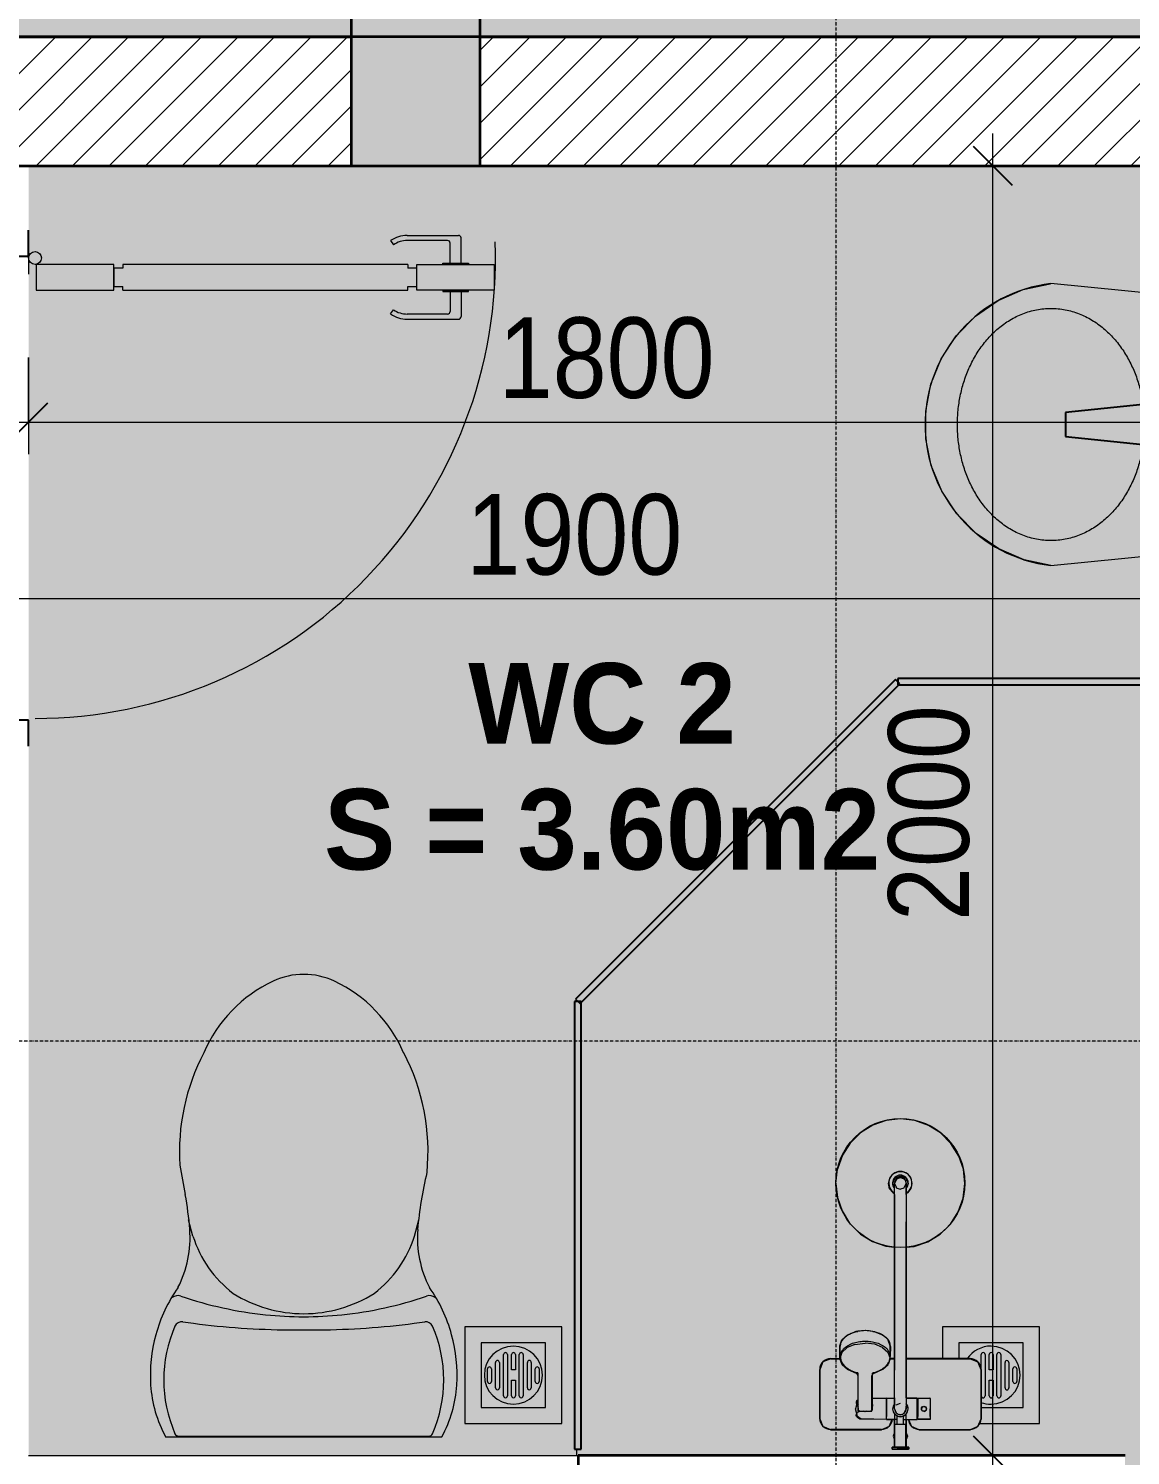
# Model space of a CAD drawing. Header units: millimetres. Extents: x 50254 to 245170, y 481 to 78637.
# Drawn here: x 55953 to 57661, y 31337 to 33550 of the extents above; entities that cross this region are included whole.
import ezdxf

# ---------------------------------------------------------------- set-up
doc = ezdxf.new("R2010")
doc.units = ezdxf.units.MM
doc.linetypes.add('Dash Dot 3_16_', pattern=[7.9375, 4.7625, -1.5875, 0, -1.5875])
doc.linetypes.add('Grid Line', pattern=[22.225, 12.7, -3.175, 3.175, -3.175])
for name, color, linetype, lineweight in [('0-1', 7, 'Continuous', 5), ('A-ANNO-DIMS', 211, 'Continuous', 9), ('A-ANNO-DIMS-50', 211, 'Continuous', 9), ('A-DETL-GENF-1', 7, 'Continuous', 18), ('A-DETL-GENF-5', 9, 'Continuous', 18), ('A-DETL-MEDM', 33, 'Continuous', 35), ('A-DETL-THIN', 151, 'Continuous', 18), ('A-DOOR', 31, 'Continuous', 18), ('A-DOOR-1', 7, 'Continuous', 18), ('A-DOOR-3', 50, 'Continuous', 25), ('A-FLOR-2', 7, 'Continuous', 18), ('A-GLAZ-CURT', 52, 'Continuous', 18), ('A-GLAZ-CURT-1', 50, 'Continuous', 25), ('A-WALL-4', 250, 'Continuous', 35), ('A-WALL-6', 113, 'Continuous', 35), ('A-WALL-PATT-2', 111, 'Continuous', 18), ('G-ANNO-SYMB-1', 111, 'Dash Dot 3_16_', 18), ('G-ANNO-TEXT-1', 7, 'Continuous', 9), ('M-EQPM', 50, 'Continuous', 18), ('M-EQPM-1', 7, 'Continuous', 18), ('P-SANR-FIXT', 6, 'Continuous', 18), ('P-SANR-FIXT-1', 253, 'Continuous', 18), ('P-SANR-FIXT-2', 221, 'Continuous', 25), ('S-COLS-6', 52, 'Continuous', 35), ('S-GRID-1', 1, 'Grid Line', 9)]:
    doc.layers.add(name, color=color, linetype=linetype, lineweight=lineweight)
doc.layers.add('A-DETL-GENF-2', color=7, linetype='Continuous', lineweight=18, transparency=0.2)
doc.styles.add('Arial_B', font='arialbd.ttf', dxfattribs={"width": 0.95, "height": 125})
doc.styles.add('UTM Avo', font='', dxfattribs={"width": 0.9, "height": 125})
doc.styles.get('UTM Avo').set_extended_font_data('UTM Avo')
doc.dimstyles.new('1_Dim_chi_tiet_2_5', dxfattribs={"dimscale": 304.8, "dimtxt": 124.912619, "dimasz": 0.19685, "dimexe": 0.164042, "dimexo": 0.0625, "dimgap": 0.016404, "dimtad": 1, "dimdec": 0, "dimrnd": 5, "dimzin": 0, "dimdsep": 46, "dimtxsty": 'UTM Avo', "dimblk1": 'OBLIQUE', "dimblk2": 'OBLIQUE', "dimsah": 1, "dimcen": 0.09, "dimdle": 0.164042, "dimazin": 0, "dimtfac": 1, "dimtdec": 4, "dimtix": 1, "dimtmove": 0, "dimatfit": 3, "dimfxl": 0.328084, "dimfxlon": 1, "dimtvp": 1, "dimtolj": 1, "dimtzin": 0, "dimarcsym": 2})

# ---------------------------------------------------------------- blocks, each defined once
blk = doc.blocks.new('DOOR_CW_01 CANH MO-PANEL KINH - DIG_02-800x2200-CỬA NHÔM KÍNH-400864-TKCS_CĂN HỘ LOẠI 1 - MẶT BẰNG')
at = {"layer": 'A-DETL-GENF-1'}
for p, q in [((-347, 772), (-307, 772)), ((-347, 652), (-347, 772)), ((-307, 772), (-307, 652)), ((-349, 731.8), (-347, 731.8)), ((-349, 692.2), (-349, 731.8)), ((-347, 692.2), (-347, 731.8)), ((-307, 692.2), (-307, 731.8)), ((-305, 731.8), (-307, 731.8)), ((-305, 692.2), (-305, 731.8)), ((-392, 637), (-392, 716.5)), ((-349, 720.5), (-388, 720.5)), ((-305, 720.5), (-266, 720.5)), ((-262, 637), (-262, 716.5)), ((-384, 699.5), (-384, 637)), ((-349, 703.5), (-380, 703.5)), ((-347, 692.2), (-349, 692.2)), ((-307, 692.2), (-305, 692.2)), ((-305, 703.5), (-274, 703.5)), ((-270, 699.5), (-270, 637)), ((-307, 652), (-347, 652)), ((-313, 652), (-341, 652)), ((-341, 652), (-341, 638)), ((-313, 638), (-313, 652)), ((-347, 638), (-341, 638)), ((-347, 638), (-347, 196)), ((-307, 638), (-313, 638)), ((-307, 196), (-307, 638)), ((-383.9, 611.2), (-377.3, 615.8)), ((-270.1, 611.2), (-276.7, 615.8)), ((-347, 196), (-341, 196)), ((-307, 182), (-347, 182)), ((-347, 182), (-347, 62)), ((-341, 196), (-341, 182)), ((-341, 182), (-313, 182)), ((-307, 196), (-313, 196)), ((-313, 182), (-313, 196)), ((-307, 62), (-307, 182)), ((-347, 62), (-307, 62))]:
    blk.add_line(p, q, dxfattribs=at)
blk.add_circle((-357, 60), 10, dxfattribs=at)
for centre, radius, start, end in [((-357, 60), 714, 360, 92), ((-388, 716.5), 4, 90, 180), ((-266, 716.5), 4, 0, 90), ((-380, 699.5), 4, 90, 180), ((-274, 699.5), 4, 0, 90), ((-347, 637), 45, 180, 215), ((-347, 637), 37, 180, 215), ((-307, 637), 37, 325, 0), ((-307, 637), 45, 325, 0)]:
    blk.add_arc(centre, radius, start, end, dxfattribs=at)
at = {"layer": 'A-DOOR-1'}
blk.add_line((-357, 50), (-332, 50), dxfattribs=at)
at = {"layer": 'A-DOOR-3'}
for p, q in [((-360, 50), (-400, 50)), ((-360, 0), (-360, 50)), ((400, 50), (360, 50)), ((360, 50), (360, 0)), ((-350, 0), (-360, 0)), ((-350, -50), (-350, 0)), ((360, 0), (350, 0)), ((350, 0), (350, -50)), ((-400, -50), (-350, -50)), ((350, -50), (400, -50))]:
    blk.add_line(p, q, dxfattribs=at)
blk = doc.blocks.new('TOILET - TOILET-348229-TKCS_CĂN HỘ LOẠI 1 - MẶT BẰNG')
at = {"layer": 'P-SANR-FIXT-1'}
for p, q in [((214.2, -19.1), (-214.2, -19.1)), ((194, -19.9), (-194, -19.9)), ((-171.7, -330.3), (-178.6, -355.5)), ((171.7, -330.3), (178.6, -355.5))]:
    blk.add_line(p, q, dxfattribs=at)
for centre, radius, start, end in [((-46.1, -111.1), 191.6, 151.2809, 176.4513), ((-193.7, -26.4), 6.48, 92.3168, 156.2862), ((193.7, -26.4), 6.48, 23.7138, 87.6832), ((46.1, -111.1), 191.6, 3.5487, 28.7191), ((-9.8, -107.2), 207.3, 156.2862, 203.7138), ((9.8, -107.2), 207.3, 336.2862, 23.7138), ((1.9, -114.1), 239.7, 176.4513, 195.2961), ((-1.9, -114.1), 239.7, 344.7039, 3.5487), ((-4, -115.7), 233.6, 195.2961, 215.2147), ((-189.1, -185.5), 11.7, 205.4105, 277.5788), ((178.9, -2951.3), 2778.4, 97.2351, 97.5788), ((-14.3, -1400.4), 1215.6, 90.3974, 97.407), ((0, -3462.8), 3278, 89.6026, 90.3974), ((14.3, -1400.4), 1215.6, 82.593, 89.6026), ((-178.9, -2951.3), 2778.4, 82.4212, 82.7649), ((189.1, -185.5), 11.7, 262.4212, 334.5895), ((4, -115.7), 233.6, 324.7853, 344.7039), ((0.6, -792.1), 586.9, 95.8322, 108.9927), ((0, -416), 206.1, 90, 122.0732), ((0, -786.7), 581.5, 84.1678, 95.8322), ((0, -416), 206.1, 57.9268, 90), ((-0.6, -792.1), 586.9, 71.0073, 84.1678), ((-195, -224.1), 13.8, 230.6724, 288.9927), ((-0.4, -384), 179.5, 127.4036, 162.5964), ((0.4, -384), 179.5, 17.4036, 52.5964), ((195, -224.1), 13.8, 251.0073, 309.3276), ((-343.5, -327.4), 167.3, 355.4559, 27.38), ((343.5, -327.4), 167.3, 152.62, 184.5441), ((-719.2, -297.5), 544.3, 346.0536, 355.4559), ((719.2, -297.5), 544.3, 184.5441, 190.2879), ((-1948.3, -805.1), 2171.2, 9.681, 10.8949), ((137.1, -461.2), 329.8, 174.3487, 207.6878), ((-137.1, -461.2), 329.8, 332.3122, 3.6835), ((45.1, -528.6), 217.6, 203.2216, 244.7718), ((-45.1, -528.6), 217.6, 295.2282, 336.7784), ((0, -624.4), 111.7, 244.7718, 295.2282)]:
    blk.add_arc(centre, radius, start, end, dxfattribs=at)
blk = doc.blocks.new('bonruatreo - Chậu rửa-348246-TKCS_CĂN HỘ LOẠI 1 - MẶT BẰNG')
at = {"layer": 'P-SANR-FIXT-1'}
for p, q in [((-218.6, 205), (-198.4, 0)), ((198.4, 0), (218.6, 205)), ((-198.4, 0), (198.4, 0)), ((165, 0), (-165, 0))]:
    blk.add_line(p, q, dxfattribs=at)
at = {"layer": 'P-SANR-FIXT-1', "flags": 128}
blk.add_lwpolyline([(-218.6, 205), (-209.7, 246.6), (-192.9, 285.8), (-168.9, 321), (-138.6, 350.9), (-103.1, 374.4), (-63.7, 390.6), (-22, 398.9), (20.6, 399), (62.4, 391), (101.9, 375), (137.5, 351.7), (168, 322), (192.2, 287), (209.2, 247.9), (218.4, 206.4), (218.6, 205)], dxfattribs=at)
at = {"layer": 'P-SANR-FIXT-1'}
blk.add_arc((0, 180), 220, 6.525, 173.475, dxfattribs=at)
for points in [[(-180, 205), (-180, 212.4), (-178.6, 227.3), (-172.4, 248.8), (-162.5, 268.9), (-149.4, 287), (-133.8, 303), (-116.1, 316.6), (-96.9, 327.9), (-76.5, 336.8), (-55.2, 343.5), (-33.3, 347.9), (-11.2, 350.1), (11.1, 350.1), (33.3, 347.9), (55.2, 343.5), (76.5, 336.8), (96.9, 327.9), (116.1, 316.6), (133.8, 302.9), (149.5, 287), (162.5, 268.8), (172.4, 248.8), (178.6, 227.3), (180, 212.4), (180, 205)], [(180, 205), (180, 197.6), (178.6, 182.7), (172.4, 161.2), (162.5, 141.2), (149.5, 123), (133.8, 107.1), (116.1, 93.4), (96.9, 82.1), (76.5, 73.2), (55.2, 66.5), (33.3, 62.1), (11.1, 59.9), (-11.2, 59.9), (-33.3, 62.1), (-55.2, 66.5), (-76.5, 73.2), (-96.9, 82.1), (-116.1, 93.4), (-133.8, 107), (-149.4, 123), (-162.5, 141.1), (-172.4, 161.2), (-178.6, 182.7), (-180, 197.6), (-180, 205)]]:
    blk.add_open_spline(points, degree=3, dxfattribs=at)
at = {"layer": 'P-SANR-FIXT-2'}
for p, q in [((-18.5, 182.5), (-31.2, 62.7)), ((18.5, 182.5), (-18.5, 182.5)), ((31.2, 62.7), (18.5, 182.5)), ((-35.6, 54.2), (-44.7, 54.2)), ((-44.7, 54.2), (-44.7, 42.8)), ((-35.6, 52.9), (-35.6, 54.2)), ((-32.2, 52.9), (-35.6, 52.9)), ((-35.6, 44.2), (-35.6, 52.9)), ((-32.2, 52.9), (-33.1, 44.2)), ((32.7, 48.5), (-32.7, 48.5)), ((-31.2, 62.3), (-32.2, 52.9)), ((33, 45.4), (31.3, 62.1)), ((-44.7, 42.8), (-35.6, 42.8)), ((-35.6, 42.8), (-35.6, 44.2)), ((-35.6, 44.2), (-33.1, 44.2)), ((-33, 37.3), (-31.4, 12.2)), ((31.4, 12.2), (33, 37.3)), ((-30.2, 11), (30.2, 11))]:
    blk.add_line(p, q, dxfattribs=at)
for centre, radius, start, end in [((-5.5, 41.4), 38.7, 353.966, 6.034), ((5.5, 41.4), 38.7, 175.8543, 186.034), ((-30.1, 12.3), 1.3, 183.5997, 268.7722), ((30.1, 12.3), 1.3, 271.2278, 356.4003)]:
    blk.add_arc(centre, radius, start, end, dxfattribs=at)
blk = doc.blocks.new('93925000_0001 - 93925000_top_dwg_93925000_T-348115-TKCS_CĂN HỘ LOẠI 1 - MẶT BẰNG')
at = {"layer": 'P-SANR-FIXT'}
for p, q in [((-29.3, -30.4), (-108, -30.4)), ((29.3, -30.4), (108, -30.4)), ((-125, -47.4), (-125, -123.4)), ((-46.3, -78.4), (-46.3, -46.7)), ((-27.2, -47.1), (-26.1, -47.1)), ((-9, -412.5), (-9, -62.5)), ((9, -62.5), (9, -412.5)), ((21.5, -45.9), (60.6, -46.7)), ((43, -64.7), (43, -117.7)), ((65.8, -117.7), (65.8, -64.7)), ((125, -47.4), (125, -123.4)), ((-27.2, -77.9), (-26.1, -77.9)), ((43, -78.7), (21.5, -79.2)), ((42.7, -117.9), (42.7, -117.9)), ((43.2, -117.6), (43.2, -117.5)), ((65.6, -117.5), (65.6, -117.6)), ((66.1, -117.9), (66.1, -117.9)), ((-108, -140.4), (-9, -140.4)), ((9, -140.4), (16.1, -140.4)), ((15.4, -159.1), (15.8, -143.3)), ((108, -140.4), (92.7, -140.4)), ((93, -143.3), (93.4, -159.1))]:
    blk.add_line(p, q, dxfattribs=at)
at = {"layer": 'P-SANR-FIXT', "flags": 128}
for points in [[(-45.8, -46.1), (-27.2, -46.1), (-27.2, -78.9), (-45.8, -78.9)], [(-26.1, -46), (-26.1, -78.9), (-9, -79)], [(21.5, -47.4), (21.5, -79.1), (9, -79)]]:
    blk.add_lwpolyline(points, dxfattribs=at)
at = {"layer": 'P-SANR-FIXT'}
for centre, radius in [((-36.5, -62.5), 3.95), ((0, -412.5), 100)]:
    blk.add_circle(centre, radius, dxfattribs=at)
for centre, radius, start, end in [((-108, -47.4), 17, 90, 180), ((-29.3, -47.4), 17, 4.7626, 90), ((29.3, -47.4), 17, 90, 175.2374), ((108, -47.4), 17, 360, 90), ((-45.8, -46.6), 0.5, 90, 180), ((0, -62.5), 12, 318.5904, 221.4096), ((0, -62.5), 9, 90, 180.0008), ((0, -62.5), 9, 360, 90), ((45.7, -61.8), 2.59, 155.1929, 175.7071), ((45.9, -61.8), 2.75, 130.8294, 155.1929), ((46.1, -62.1), 3.08, 110.5459, 130.8294), ((54.4, -334.8), 275.9, 88.2683, 91.7343), ((59.7, -57.1), 10.5, 38.6491, 85.492), ((-11.1, -67.1), 76.9, 1.7693, 4.1075), ((-45.8, -78.4), 0.5, 180, 270), ((65.2, -72.4), 3.46, 323.2522, 79.3541), ((-108, -123.4), 17, 180, 270), ((39.3, -146.1), 24, 145.4892, 151.4815), ((41.5, -147.6), 26.8, 139.9517, 145.4927), ((43.6, -149.4), 29.5, 134.7867, 139.9744), ((46.2, -152), 33.2, 130.0223, 134.7808), ((47.7, -153.8), 35.5, 125.4414, 130.0144), ((49.9, -156.8), 39.2, 121.1773, 125.4365), ((50.6, -157.9), 40.5, 119.697, 121.1761), ((51, -158.7), 41.5, 117.0276, 119.7085), ((52.2, -161.1), 44.1, 113.3199, 117.0258), ((51.7, -159.9), 42.8, 109.7779, 113.2977), ((52.5, -162.2), 45.2, 106.1472, 109.7766), ((53.2, -164.5), 47.7, 103.9355, 106.1665), ((39.1, -108.2), 10.4, 284.3956, 285.5116), ((40.8, -114.2), 4.19, 285.5116, 289.9665), ((40.2, -112.5), 6, 289.9665, 292.7061), ((41.4, -115.3), 2.96, 292.7061, 296.5405), ((41.3, -115.1), 3.16, 296.9591, 300.8286), ((41.8, -115.8), 2.26, 300.8286, 305.287), ((42.1, -116.4), 1.64, 305.287, 309.9326), ((42.6, -116.9), 0.906, 309.9326, 315.24), ((66.5, -116.6), 1.39, 229.6335, 235.1234), ((66.3, -116.8), 1.08, 225.1702, 229.6335), ((67.3, -115.4), 2.79, 235.1234, 238.7439), ((67.2, -115.6), 2.6, 238.7439, 243.4573), ((67.8, -114.4), 3.89, 243.9189, 246.8313), ((68.1, -113.8), 4.52, 246.843, 250.4792), ((68.3, -113.2), 5.24, 250.478, 254.0406), ((68.5, -112.7), 5.75, 254.0357, 256.0561), ((55.4, -165.2), 48.4, 73.8659, 76.0481), ((56.2, -162.4), 45.5, 70.241, 73.86), ((57.4, -159.2), 42.1, 66.6693, 70.2637), ((56.5, -161.3), 44.3, 62.9815, 66.6728), ((58, -158.4), 41.1, 60.2783, 62.9855), ((57.7, -158.9), 41.7, 58.8444, 60.2824), ((59.2, -156.4), 38.7, 54.5377, 58.8482), ((60.9, -154), 35.8, 50.0034, 54.5405), ((62.8, -151.7), 32.8, 45.1921, 50.0042), ((65, -149.6), 29.8, 40.0487, 45.1896), ((87.6, -128.4), 1.5, 180, 187.5386), ((87.6, -128.4), 1.5, 258.6057, 270), ((67.2, -147.7), 26.8, 34.5125, 40.0422), ((69.4, -146.2), 24.2, 28.5363, 34.4919), ((108, -123.4), 17, 270, 360), ((32.6, -143.6), 16.9, 172.414, 179.1297), ((33.7, -143.7), 17.9, 164.9525, 172.4168), ((35.2, -144.2), 19.5, 157.9614, 164.9563), ((37.1, -144.9), 21.6, 151.4775, 157.9654), ((73.8, -143.9), 19.2, 21.6374, 28.9183), ((71.2, -145), 22.1, 15.4436, 21.6374), ((76.8, -143.4), 16.2, 7.1859, 15.4436), ((73.9, -143.8), 19.1, 1.2699, 7.1859), ((32.7, -159), 17.3, 181.3198, 222.2619), ((76, -159), 17.4, 317.3098, 358.6393), ((54.2, -123), 60.6, 259.1395, 270.1494), ((54.2, -119.5), 64.1, 270.1494, 280.3637), ((0, -412.5), 18, 120.2491, 59.7509), ((0, -412.5), 12.2, 137.7946, 42.2054), ((0, -412.5), 9, 180, 0)]:
    blk.add_arc(centre, radius, start, end, dxfattribs=at)
for points, degree in [([(-12.9, 0), (-12.9, -1.5), (-12.9, -3)], 2), ([(12.9, 0), (0, 0), (-12.8, 0)], 2), ([(12.8, 0), (12.9, 0), (12.9, 0)], 2), ([(12.9, 0), (12.9, -1.5), (12.9, -3)], 2), ([(-12.9, -3), (0, -3), (12.8, -3)], 2), ([(-12.8, -3), (-12.9, -3), (-12.9, -3)], 2), ([(-8.5, -3.8), (-8.5, -20.9), (-8.5, -38)], 2), ([(8.5, -3.8), (8.5, -20.9), (8.5, -38)], 2), ([(-8.5, -38), (0, -38), (8.5, -38)], 2), ([(-5, -38), (-5, -44.8), (-5, -51.6)], 2), ([(5, -38), (5, -44.8), (5, -51.6)], 2), ([(-5, -46), (-15.5, -46), (-26.1, -46)], 2), ([(5, -46), (13.3, -46), (21.5, -46)], 2), ([(43.2, -61.6), (43.1, -62.2), (43.3, -62.8), (43, -63.5), (43, -64.1), (43, -64.7)], 5), ([(46.1, -59), (45.8, -59), (45.6, -59), (45.4, -59.1), (45.2, -59.1), (45, -59.2)], 5), ([(65.6, -61.6), (65.6, -60.8), (65.5, -60), (64.3, -59), (63.5, -59), (62.7, -59)], 5), ([(42.8, -182.5), (33, -180.6), (24.7, -176.4), (19.9, -170.7)], 3), ([(88.8, -170.8), (83.9, -176.5), (75.6, -180.7), (65.8, -182.5)], 3)]:
    blk.add_open_spline(points, degree=degree, dxfattribs=at)
for points, weights in [([(-9.3, -3), (-8.5, -3), (-8.5, -3.8)], [1, 0.707106775639, 1]), ([(9.3, -3), (8.5, -3), (8.5, -3.8)], [1, 0.707106765177, 1]), ([(21.5, -45.9), (21.5, -45.7), (21.5, -47.4)], [0.874147445041, 0.908470869121, 1]), ([(67.9, -74.4), (66.9, -75.7), (65.8, -76.4)], [1, 0.991614392871, 1]), ([(54.4, -167.3), (15.8, -167.3), (15.8, -143.6)], [1, 0.707106781187, 1]), ([(93, -143.6), (93, -167.3), (54.4, -167.3)], [1, 0.707106781187, 1])]:
    blk.add_rational_spline(points, weights, degree=2, dxfattribs=at)
blk.add_open_spline([(68, -50.6), (68.4, -51.1), (68.6, -51.7), (68.7, -53.5), (68.2, -54.7), (66.1, -57), (64.6, -58.1), (62.7, -59)], degree=3, knots=[0.3623591, 0.3623591, 0.3623591, 0.3623591, 0.4991435, 0.4991435, 0.7494159, 0.7494159, 0.9564651, 0.9564651, 0.9564651, 0.9564651], dxfattribs=at)
blk = doc.blocks.new('93925000_0001 - 93925000_top_dwg-348114-TKCS_CĂN HỘ LOẠI 1 - MẶT BẰNG')
blk.add_blockref('93925000_0001 - 93925000_top_dwg_93925000_T-348115-TKCS_CĂN HỘ LOẠI 1 - MẶT BẰNG', (0, 0))
blk = doc.blocks.new('93925000_0001 - 93925000_3D_low_dwg-348120-TKCS_CĂN HỘ LOẠI 1 - MẶT BẰNG')
at = {"layer": 'P-SANR-FIXT'}
for p, q in [((-13, 0.4), (-12.1, 0.4)), ((-13, -2.4), (-13, 0.4)), ((-12.1, 0.4), (-9.1, 0.4)), ((-9.1, 0.4), (-5, 0.4)), ((-5, 0.4), (0, 0.4)), ((0, 0.4), (5.1, 0.4)), ((5.1, 0.4), (9, 0.4)), ((9, 0.4), (12, 0.4)), ((12, 0.4), (13, 0.4)), ((13, -2.4), (13, 0.4)), ((-12.1, -2.4), (-13, -2.4)), ((-13, -2.4), (-12.1, -2.4)), ((-9.1, -2.4), (-12.1, -2.4)), ((-11.1, -20.1), (-8.9, -14.6)), ((-8.9, -25.2), (-11.1, -20.1)), ((-5, -2.4), (-9.1, -2.4)), ((-8.9, -45.6), (-8.9, -2.4)), ((-8.5, -53.6), (-8.5, -2.4)), ((0, -2.4), (-5, -2.4)), ((5.1, -2.4), (0, -2.4)), ((5.1, -2.4), (9, -2.4)), ((8.5, -2.4), (8.5, -53.6)), ((8.9, -2.4), (8.9, -45.6)), ((11.1, -20.1), (8.9, -15)), ((8.9, -25.6), (11.1, -20.1)), ((9, -2.4), (12, -2.4)), ((12, -2.4), (13, -2.4)), ((-125, -47), (-120, -35)), ((-120, -35), (-125, -47)), ((-120, -35), (-108, -30)), ((-108, -30), (-120, -35)), ((-108, -30), (-29.2, -30)), ((-29.2, -30), (-108, -30)), ((-29.2, -30), (-17.2, -35)), ((-17.2, -35), (-29.2, -30)), ((-17.2, -35), (-12.8, -45.6)), ((-12.8, -45.6), (-17.2, -35)), ((17.2, -35), (12.8, -45.6)), ((12.8, -45.6), (17.2, -35)), ((17.2, -35), (29.2, -30)), ((17.2, -35), (29.2, -30)), ((29.2, -30), (108, -30)), ((108, -30), (29.2, -30)), ((108, -30), (120, -35)), ((120, -35), (108, -30)), ((120, -35), (125, -47)), ((125, -47), (120, -35)), ((-125, -123), (-125, -47)), ((-125, -47), (-125, -123)), ((-46.3, -45.7), (-27.2, -45.6)), ((-46.3, -46.9), (-46.3, -45.7)), ((-46.3, -50.5), (-46.3, -46.9)), ((-46.3, -50.5), (-46.3, -56.1)), ((-46.3, -56.1), (-46.3, -62.1)), ((-46.3, -68.1), (-46.3, -62.1)), ((-40.5, -62.1), (-39.4, -59.4)), ((-40.5, -62.1), (-39.3, -64.9)), ((-36.6, -58.1), (-39.4, -59.4)), ((-36.5, -66.1), (-39.3, -64.9)), ((-36.6, -58.1), (-33.6, -59.3)), ((-33.6, -64.8), (-36.5, -66.1)), ((-33.6, -59.3), (-32.5, -62.1)), ((-33.6, -64.8), (-32.5, -62.1)), ((-27.2, -46.8), (-27.2, -45.6)), ((-27.2, -46.8), (-27.2, -50.4)), ((-27.2, -56), (-27.2, -50.4)), ((-27.2, -62.1), (-27.2, -56)), ((-27.2, -68.2), (-27.2, -62.1)), ((-26.1, -46.8), (-26.1, -45.6)), ((-9, -45.6), (-26.1, -45.6)), ((-26.1, -46.8), (-26.1, -50.4)), ((-26.1, -56), (-26.1, -50.4)), ((-26.1, -62.1), (-26.1, -56)), ((-26.1, -68.2), (-26.1, -62.1)), ((-11.1, -57.5), (-12, -62.1)), ((-11.2, -57.7), (-12, -62.1)), ((-12, -62.1), (-11.2, -66.5)), ((-12, -62.1), (-11.2, -66.5)), ((-8.5, -53.6), (-11.2, -57.7)), ((-8.5, -53.6), (-11.2, -57.7)), ((-11.1, -57.5), (-11.2, -57.7)), ((-5.4, -54.9), (-9, -62.1)), ((-9, -62.1), (-8.3, -63.4)), ((-9, -62.1), (-9, -66.3)), ((-9, -79.5), (-9, -66.3)), ((-4.4, -50.9), (-8.5, -53.6)), ((-4.4, -50.9), (-8.5, -53.6)), ((0, -53.1), (-5.4, -54.9)), ((-4.6, -51), (-4.4, -50.9)), ((0, -50.1), (-4.4, -50.9)), ((4.4, -50.9), (0, -50.1)), ((2.5, -54.1), (0, -53.1)), ((4.4, -50.9), (4.6, -51)), ((4.4, -50.9), (8.5, -53.6)), ((4.4, -50.9), (8.5, -53.6)), ((9, -62.1), (6.4, -55.7)), ((21.5, -45.6), (8.5, -45.6)), ((11.1, -57.5), (8.5, -53.6)), ((11.2, -57.7), (8.5, -53.6)), ((11.2, -57.7), (8.5, -53.6)), ((9, -62.1), (9, -66.5)), ((11.1, -57.5), (11.2, -57.7)), ((11.1, -66.7), (12, -62.1)), ((12, -62.1), (11.2, -57.7)), ((12, -62.1), (11.2, -57.7)), ((11.2, -66.5), (12, -62.1)), ((21.5, -45.6), (60.6, -46.1)), ((21.5, -46.8), (21.5, -45.6)), ((21.5, -46.8), (21.5, -50.4)), ((21.5, -56), (21.5, -50.4)), ((21.5, -62.1), (21.5, -56)), ((21.5, -68.2), (21.5, -62.1)), ((43.3, -68.3), (43.7, -64)), ((43.3, -68.3), (44.3, -66.3)), ((44.3, -58.6), (44.2, -112.9)), ((65.4, -58.6), (44.3, -58.6)), ((52.7, -58.6), (54.8, -57.9)), ((54.8, -57.9), (56.9, -58.6)), ((60.6, -46.1), (66.7, -50.3)), ((65.4, -58.6), (65.4, -112.9)), ((66.3, -68.3), (65.4, -66.3)), ((66.3, -68.3), (65.8, -62.4)), ((66.7, -50.3), (69.5, -62.1)), ((66.7, -73.9), (69.5, -62.1)), ((125, -47), (125, -123)), ((125, -123), (125, -47)), ((-46.3, -73.7), (-46.3, -68.1)), ((-46.3, -77.3), (-46.3, -73.7)), ((-46.3, -78.5), (-46.3, -77.3)), ((-46.3, -78.5), (-27.2, -78.6)), ((-27.2, -73.8), (-27.2, -68.2)), ((-27.2, -77.4), (-27.2, -73.8)), ((-27.2, -78.6), (-27.2, -77.4)), ((-26.1, -73.8), (-26.1, -68.2)), ((-26.1, -77.4), (-26.1, -73.8)), ((-26.1, -78.6), (-26.1, -77.4)), ((-26.1, -78.6), (-9, -78.6)), ((-11.1, -66.7), (-11.2, -66.5)), ((-11.2, -66.5), (-9, -69.8)), ((-11.1, -66.7), (-9, -69.9)), ((-9, -79.5), (-9, -94.5)), ((6.4, -68.5), (0, -71.1)), ((9, -79.6), (9, -66.5)), ((9, -69.8), (11.2, -66.5)), ((9, -69.8), (11.2, -66.5)), ((9, -69.8), (11.1, -66.7)), ((9, -78.6), (21.5, -78.6)), ((9, -79.6), (9, -94.6)), ((11.1, -66.7), (11.2, -66.5)), ((21.5, -73.8), (21.5, -68.2)), ((21.5, -77.4), (21.5, -73.8)), ((21.5, -78.6), (21.5, -77.4)), ((21.5, -78.6), (44.3, -78.3)), ((44.3, -70.3), (43.3, -68.3)), ((65.4, -70.2), (66.3, -68.3)), ((65.4, -74.7), (66.7, -73.9)), ((-9, -94.5), (-9, -122.1)), ((9, -94.6), (9, -122.1)), ((-120, -135), (-125, -123)), ((-125, -123), (-120, -135)), ((-9, -122.1), (-9, -352.1)), ((9, -352.1), (9, -122.1)), ((16, -140.4), (19, -131.1)), ((27.2, -123.6), (19, -131.1)), ((42.7, -116.4), (27.2, -123.6)), ((44.2, -112.9), (42.7, -116.4)), ((65.4, -112.9), (67, -116.4)), ((67, -116.4), (82.2, -123.4)), ((82.2, -123.4), (90.4, -130.7)), ((90.4, -130.7), (93.7, -140.4)), ((125, -123), (120, -135)), ((120, -135), (125, -123)), ((-108, -140), (-120, -135)), ((-120, -135), (-108, -140)), ((-9, -140), (-108, -140)), ((-108, -140), (-9, -140)), ((16.1, -140), (9, -140)), ((9, -140), (16.1, -140)), ((16, -140.4), (16, -160.1)), ((19.3, -150.1), (16, -140.4)), ((27.5, -157.3), (19.3, -150.1)), ((90.7, -149.6), (82.5, -157.2)), ((90.7, -149.6), (93.7, -140.4)), ((108, -140), (93.6, -140)), ((93.6, -140), (108, -140)), ((93.7, -140.4), (93.7, -160.1)), ((108, -140), (120, -135)), ((108, -140), (120, -135)), ((16, -160.1), (18.8, -169)), ((19.3, -169.7), (16, -160.1)), ((25.5, -175.3), (19.3, -169.7)), ((27.2, -176.8), (25.5, -175.3)), ((27.5, -157.3), (39.8, -162.4)), ((39.8, -182), (27.5, -177)), ((39.8, -162.4), (54.8, -164.2)), ((70.6, -162.2), (54.8, -164.2)), ((70.6, -162.2), (82.5, -157.2)), ((82.5, -176.8), (70.6, -181.9)), ((82.2, -177), (79.6, -178.1)), ((90.7, -169.3), (82.5, -176.8)), ((90.6, -169.4), (87.4, -172.3)), ((93.7, -160.1), (90.7, -169.3)), ((33.4, -179.4), (39.6, -182)), ((39.6, -182), (54.8, -183.9)), ((39.8, -182), (54.8, -183.9)), ((54.8, -183.9), (69.9, -181.9)), ((54.8, -183.9), (69.3, -182.2)), ((69.9, -181.9), (69.3, -182.2)), ((69.9, -181.9), (70.6, -181.9)), ((-42.5, -321.4), (-61.8, -333.3)), ((-21.4, -314.2), (-42.5, -321.4)), ((-9, -312.8), (-21.4, -314.2)), ((22.5, -314.4), (9, -312.9)), ((43, -321.6), (22.5, -314.4)), ((61.9, -333.3), (43, -321.6)), ((-77.7, -348.9), (-89.8, -367.9)), ((-61.8, -333.3), (-77.7, -348.9)), ((-9, -374.4), (-9, -352.1)), ((9, -374.3), (9, -352.1)), ((78.8, -350.3), (61.9, -333.3)), ((90.5, -369.3), (78.8, -350.3)), ((-89.8, -367.9), (-97.3, -388.9)), ((-9, -394.7), (-9, -374.4)), ((9, -394.5), (9, -374.3)), ((97.6, -390.1), (90.5, -369.3)), ((-97.3, -388.9), (-100, -411.9)), ((-11.8, -397.7), (-16.7, -404)), ((-9, -396.3), (-11.8, -397.7)), ((-9, -394.7), (-9, -407.6)), ((9, -394.5), (9, -407.4)), ((11.7, -397.6), (9, -396.3)), ((11.7, -397.6), (16.7, -403.7)), ((11.7, -397.6), (16.7, -403.7)), ((100, -411.9), (97.6, -390.1)), ((-100, -411.9), (-97.6, -433.8)), ((-16.7, -404), (-18.5, -411.9)), ((-18.5, -411.9), (-18.5, -411.9)), ((-18.5, -411.9), (-16.5, -420.1)), ((-16.5, -420.1), (-11.3, -426.5)), ((-12, -411.9), (-9, -404.4)), ((-8.3, -420.6), (-12, -411.9)), ((-5.4, -404.7), (-9, -411.9)), ((-9, -407.6), (-9, -411.9)), ((-9, -411.9), (-9, -411.9)), ((-5.4, -419.1), (-6.2, -418.4)), ((-5.4, -404.7), (0, -402.9)), ((0, -420.9), (-5.4, -419.1)), ((0, -420.9), (-5.4, -419.1)), ((5.4, -404.7), (0, -402.9)), ((5.4, -419.1), (0, -420.9)), ((5.4, -419.1), (0, -420.9)), ((8.7, -420.2), (0, -423.9)), ((9, -411.9), (5.4, -404.7)), ((5.4, -404.7), (6.2, -405.4)), ((5.4, -419.1), (9, -411.6)), ((5.4, -419.1), (9, -411.9)), ((6.2, -418.4), (5.4, -419.1)), ((8.7, -420.2), (12, -411.9)), ((12, -411.9), (9, -404.9)), ((9, -411.9), (9, -407.4)), ((9, -411.6), (9, -411.9)), ((16.5, -420.1), (11.7, -426.2)), ((18.5, -411.9), (16.5, -420.1)), ((16.7, -403.7), (18.5, -411.9)), ((16.7, -403.7), (18.5, -411.9)), ((18.5, -411.9), (18.5, -411.9)), ((100, -411.9), (97.5, -433.9)), ((-97.6, -433.8), (-90.5, -454.4)), ((-11.3, -426.5), (-3.9, -430)), ((0, -423.9), (-8.3, -420.6)), ((-3.9, -430), (4.1, -429.9)), ((4.1, -429.9), (11.7, -426.2)), ((89.8, -455.8), (97.5, -433.9)), ((-90.5, -454.4), (-78.4, -473.9)), ((78, -474.5), (89.8, -455.8)), ((-78.4, -473.9), (-62.2, -490.2)), ((61.9, -490.4), (78, -474.5)), ((-62.2, -490.2), (-43.5, -501.9)), ((-43.5, -501.9), (-22.2, -509.4)), ((22.1, -509.4), (42.9, -502.2)), ((42.9, -502.2), (61.9, -490.4)), ((-22.2, -509.4), (-0.1, -511.9)), ((-0.1, -511.9), (22.1, -509.4))]:
    blk.add_line(p, q, dxfattribs=at)
blk = doc.blocks.new('93925000_0001 - FMM 93925000-348244-TKCS_CĂN HỘ LOẠI 1 - MẶT BẰNG')
for name in ['93925000_0001 - 93925000_3D_low_dwg-348120-TKCS_CĂN HỘ LOẠI 1 - MẶT BẰNG', '93925000_0001 - 93925000_top_dwg-348114-TKCS_CĂN HỘ LOẠI 1 - MẶT BẰNG']:
    blk.add_blockref(name, (0, 0))
blk = doc.blocks.new('THU NUOC - THU NUOC-461820-TKCS_CĂN HỘ LOẠI 1 - MẶT BẰNG')
at = {"layer": 'M-EQPM-1'}
for p, q in [((-66.3, 70.6), (-66.3, -79.4)), ((83.7, 70.6), (-66.3, 70.6)), ((83.7, -22.9), (83.7, 70.6)), ((58.7, 45.6), (-41.3, 45.6)), ((-41.3, 45.6), (-41.3, -54.4)), ((58.7, -19.9), (58.7, 45.6)), ((-11, 23.3), (28.5, 23.3)), ((-1.1, 35.6), (18.5, 35.6)), ((18.5, 29.6), (-1.1, 29.6)), ((-23.3, 10.8), (40.9, 10.8)), ((40.9, 4.8), (-23.3, 4.8)), ((28.5, 17.3), (-11, 17.3)), ((-23.3, -1.2), (0.7, -1.2)), ((0.7, -7.2), (-23.3, -7.2)), ((-23.3, -13.6), (40.9, -13.6)), ((40.9, -19.6), (-23.3, -19.6)), ((0.7, -1.2), (0.7, -7.2)), ((16.7, -1.2), (40.9, -1.2)), ((16.7, -7.2), (16.7, -1.2)), ((40.9, -7.2), (16.7, -7.2)), ((-41.3, -54.4), (-16.7, -54.4)), ((-66.3, -79.4), (-16.7, -79.4))]:
    blk.add_line(p, q, dxfattribs=at)
for centre, radius, start, end in [((8.7, -4.4), 45, 0, 180), ((8.7, -4.4), 45, 0, 180), ((-11, 20.3), 3, 90, 270), ((-1.1, 32.6), 3, 90, 270), ((18.5, 32.6), 3, 270, 90), ((28.5, 20.3), 3, 270, 90), ((-23.3, 7.8), 3, 90, 270), ((40.9, 7.8), 3, 270, 90), ((8.7, -4.4), 45, 180, 235.2807), ((8.7, -4.4), 45, 180, 235.2807), ((-23.3, -4.2), 3, 90, 270), ((-23.3, -16.6), 3, 90, 270), ((40.9, -4.2), 3, 270, 90), ((40.9, -16.6), 3, 270, 90), ((8.7, -4.4), 45, 339.7593, 360), ((8.7, -4.4), 45, 339.7593, 360), ((-11, -29.1), 3, 120, 195)]:
    blk.add_arc(centre, radius, start, end, dxfattribs=at)
blk = doc.blocks.new('THU NUOC - THU NUOC-V15-TKCS_CĂN HỘ LOẠI 1 - MẶT BẰNG')
at = {"layer": 'M-EQPM-1'}
for p, q in [((-66.3, 70.6), (-66.3, -79.4)), ((83.7, 70.6), (-66.3, 70.6)), ((83.7, -79.4), (83.7, 70.6)), ((58.7, 45.6), (-41.3, 45.6)), ((-41.3, 45.6), (-41.3, -54.4)), ((58.7, -54.4), (58.7, 45.6)), ((-11, 23.3), (28.5, 23.3)), ((-1.1, 35.6), (18.5, 35.6)), ((18.5, 29.6), (-1.1, 29.6)), ((-23.3, 10.8), (40.9, 10.8)), ((40.9, 4.8), (-23.3, 4.8)), ((28.5, 17.3), (-11, 17.3)), ((-23.3, -1.2), (0.7, -1.2)), ((0.7, -7.2), (-23.3, -7.2)), ((-23.3, -13.6), (40.9, -13.6)), ((40.9, -19.6), (-23.3, -19.6)), ((0.7, -1.2), (0.7, -7.2)), ((16.7, -1.2), (40.9, -1.2)), ((16.7, -7.2), (16.7, -1.2)), ((40.9, -7.2), (16.7, -7.2)), ((-11, -26.1), (28.5, -26.1)), ((28.5, -32.1), (-11, -32.1)), ((-1.1, -38.5), (18.5, -38.5)), ((-41.3, -54.4), (58.7, -54.4)), ((18.5, -44.5), (-1.1, -44.5)), ((-66.3, -79.4), (83.7, -79.4))]:
    blk.add_line(p, q, dxfattribs=at)
for centre, radius, start, end in [((8.7, -4.4), 45, 0, 180), ((8.7, -4.4), 45, 0, 180), ((-11, 20.3), 3, 90, 270), ((-1.1, 32.6), 3, 90, 270), ((18.5, 32.6), 3, 270, 90), ((28.5, 20.3), 3, 270, 90), ((-23.3, 7.8), 3, 90, 270), ((40.9, 7.8), 3, 270, 90), ((8.7, -4.4), 45, 180, 360), ((8.7, -4.4), 45, 180, 360), ((-23.3, -4.2), 3, 90, 270), ((-23.3, -16.6), 3, 90, 270), ((40.9, -4.2), 3, 270, 90), ((40.9, -16.6), 3, 270, 90), ((-11, -29.1), 3, 90, 270), ((-1.1, -41.5), 3, 90, 270), ((18.5, -41.5), 3, 270, 90), ((28.5, -29.1), 3, 270, 90)]:
    blk.add_arc(centre, radius, start, end, dxfattribs=at)
blk = doc.blocks.new('System Panel - Glazed-921742-TKCS_CĂN HỘ LOẠI 1 - MẶT BẰNG')
at = {"layer": 'A-GLAZ-CURT-1'}
for p, q in [((221.3, 5), (-221.3, 5)), ((-221.3, 5), (-221.3, -5)), ((221.3, -5), (221.3, 5)), ((-221.3, -5), (221.3, -5))]:
    blk.add_line(p, q, dxfattribs=at)
blk = doc.blocks.new('System Panel - Glazed-579379-TKCS_CĂN HỘ LOẠI 1 - MẶT BẰNG')
at = {"layer": 'A-GLAZ-CURT-1'}
for p, q in [((350.6, 5), (-350.6, 5)), ((-350.6, 5), (-350.6, -5)), ((350.6, -5), (350.6, 5)), ((-350.6, -5), (350.6, -5))]:
    blk.add_line(p, q, dxfattribs=at)
blk = doc.blocks.new('System Panel - Glazed-928425-TKCS_CĂN HỘ LOẠI 1 - MẶT BẰNG')
at = {"layer": 'A-GLAZ-CURT-1'}
for p, q in [((347.1, 5), (-347.1, 5)), ((-347.1, 5), (-347.1, -5)), ((347.1, -5), (347.1, 5)), ((-347.1, -5), (347.1, -5))]:
    blk.add_line(p, q, dxfattribs=at)
blk = doc.blocks.new('NCV_TKTC_TANG 1_rvt-1-TKCS_CĂN HỘ LOẠI 1 - MẶT BẰNG')
at = {"layer": 'A-FLOR-2'}
for p, q in [((56802.6, 32041.5), (56803.2, 32042.1)), ((56802.6, 31336.9), (56802.6, 31346.9))]:
    blk.add_line(p, q, dxfattribs=at)
at = {"layer": 'A-WALL-4'}
for p, q in [((57652.6, 31336.9), (56804.6, 31336.9)), ((56804.6, 31336.9), (56804.6, 31236.9))]:
    blk.add_line(p, q, dxfattribs=at)
at = {"layer": 'A-DOOR', "rotation": 269.9999999999989}
blk.add_blockref('DOOR_CW_01 CANH MO-PANEL KINH - DIG_02-800x2200-CỬA NHÔM KÍNH-400864-TKCS_CĂN HỘ LOẠI 1 - MẶT BẰNG', (55902.6, 32836.9), dxfattribs=at)
at = {"layer": 'A-GLAZ-CURT'}
for name, p, rotation in [('System Panel - Glazed-579379-TKCS_CĂN HỘ LOẠI 1 - MẶT BẰNG', (57052.1, 32289), 225), ('System Panel - Glazed-921742-TKCS_CĂN HỘ LOẠI 1 - MẶT BẰNG', (57521.3, 32536.9), 180), ('System Panel - Glazed-928425-TKCS_CĂN HỘ LOẠI 1 - MẶT BẰNG', (56804.2, 31694), 269.9999999999993)]:
    blk.add_blockref(name, p, dxfattribs=dict(at, rotation=rotation))
at = {"layer": 'M-EQPM'}
for name, p, rotation in [('THU NUOC - THU NUOC-V15-TKCS_CĂN HỘ LOẠI 1 - MẶT BẰNG', (56708.6, 31470.2), 270.0000000000001), ('THU NUOC - THU NUOC-461820-TKCS_CĂN HỘ LOẠI 1 - MẶT BẰNG', (57449.1, 31470.2), 269.9999999999997)]:
    blk.add_blockref(name, p, dxfattribs=dict(at, rotation=rotation))
at = {"layer": 'P-SANR-FIXT'}
for name, p, rotation in [('bonruatreo - Chậu rửa-348246-TKCS_CĂN HỘ LOẠI 1 - MẶT BẰNG', (57742.6, 32935.6), 90.00000000000026), ('TOILET - TOILET-348229-TKCS_CĂN HỘ LOẠI 1 - MẶT BẰNG', (56379.2, 31346.9), 180), ('93925000_0001 - FMM 93925000-348244-TKCS_CĂN HỘ LOẠI 1 - MẶT BẰNG', (57304.2, 31346.9), 180)]:
    blk.add_blockref(name, p, dxfattribs=dict(at, rotation=rotation))
blk = doc.blocks.new('DIMBLOCK1-TKCS_CĂN HỘ LOẠI 1 - MẶT BẰNG')
at = {"layer": 'A-ANNO-DIMS-50'}
for p, q in [((55852.6, 32565.5), (55852.6, 32715.5)), ((57752.6, 32565.5), (57752.6, 32715.5)), ((57802.6, 32665.5), (55802.6, 32665.5)), ((55852.6, 32665.5), (55852.6, 32565.5)), ((57752.6, 32665.5), (57752.6, 32565.5))]:
    blk.add_line(p, q, dxfattribs=at)
at = {"layer": 'A-ANNO-DIMS-50', "lineweight": 25}
for p, q in [((55852.6, 32665.5), (55882.6, 32695.5)), ((57752.6, 32665.5), (57782.6, 32695.5)), ((55852.6, 32665.5), (55822.6, 32635.5)), ((57752.6, 32665.5), (57722.6, 32635.5))]:
    blk.add_line(p, q, dxfattribs=at)
at = {"layer": 'A-ANNO-DIMS-50', "color": 0, "insert": (56631.4, 32827.9), "char_height": 125, "width": 410.824, "attachment_point": 1, "line_spacing_factor": 1.110334, "style": 'UTM Avo'}
blk.add_mtext('1900', dxfattribs=at)
blk = doc.blocks.new('_Oblique')
at = {"color": 0, "linetype": 'ByBlock', "lineweight": -2}
blk.add_line((-0.5, -0.5), (0.5, 0.5), dxfattribs=at)
blk = doc.blocks.new('DIMBLOCK12-TKCS_CĂN HỘ LOẠI 1 - MẶT BẰNG')
at = {"layer": 'A-ANNO-DIMS-50'}
for p, q in [((55952.6, 33039.4), (55952.6, 32889.4)), ((55952.6, 32939.4), (55952.6, 33039.4)), ((57752.6, 33039.4), (57752.6, 32889.4)), ((57752.6, 32939.4), (57752.6, 33039.4)), ((55902.6, 32939.4), (57802.6, 32939.4))]:
    blk.add_line(p, q, dxfattribs=at)
at = {"layer": 'A-ANNO-DIMS-50', "lineweight": 25}
for p, q in [((55952.6, 32939.4), (55982.6, 32969.4)), ((57752.6, 32939.4), (57782.6, 32969.4)), ((55952.6, 32939.4), (55922.6, 32909.4)), ((57752.6, 32939.4), (57722.6, 32909.4))]:
    blk.add_line(p, q, dxfattribs=at)
at = {"layer": 'A-ANNO-DIMS-50', "color": 0, "insert": (56681.4, 33101.8), "char_height": 125, "width": 410.824, "attachment_point": 1, "line_spacing_factor": 1.110334, "style": 'UTM Avo'}
blk.add_mtext('1800', dxfattribs=at)
blk = doc.blocks.new('DIMBLOCK13-TKCS_CĂN HỘ LOẠI 1 - MẶT BẰNG')
at = {"layer": 'A-ANNO-DIMS-50'}
for p, q in [((57447.7, 31286.9), (57447.7, 33386.9)), ((57347.7, 33336.9), (57497.7, 33336.9)), ((57447.7, 33336.9), (57347.7, 33336.9)), ((57347.7, 31336.9), (57497.7, 31336.9)), ((57447.7, 31336.9), (57347.7, 31336.9))]:
    blk.add_line(p, q, dxfattribs=at)
at = {"layer": 'A-ANNO-DIMS-50', "lineweight": 25}
for p, q in [((57447.7, 33336.9), (57417.7, 33366.9)), ((57447.7, 33336.9), (57477.7, 33306.9)), ((57447.7, 31336.9), (57417.7, 31366.9)), ((57447.7, 31336.9), (57477.7, 31306.9))]:
    blk.add_line(p, q, dxfattribs=at)
at = {"layer": 'A-ANNO-DIMS-50', "color": 0, "insert": (57285.3, 32165.8), "char_height": 125, "width": 410.824, "attachment_point": 1, "rotation": 90, "line_spacing_factor": 1.110334, "style": 'UTM Avo'}
blk.add_mtext('2000', dxfattribs=at)

msp = doc.modelspace()

# ---------------------------------------------------------------- hatches: boundary and pattern name
at = {"layer": 'A-DETL-GENF-1'}
msp.add_hatch(color=256, dxfattribs=at).paths.add_polyline_path([(56809.2, 31336.9), (57752.6, 31336.9), (57752.6, 33336.9), (55952.6, 33336.9), (55952.6, 31336.9), (56804.6, 31336.9)])
at = {"layer": 'A-DETL-GENF-2'}
h = msp.add_hatch(color=256, dxfattribs=at)
h.paths.add_polyline_path([(54313.5, 22726.9), (61509.2, 22726.9), (61548, 22732), (61584.2, 22747), (61615.3, 22770.9), (61639.1, 22801.9), (61654.1, 22838.1), (61659.2, 22876.9), (61659.2, 34060.7), (61654.1, 34099.5), (61639.1, 34135.7), (61615.3, 34166.8), (61584.2, 34190.6), (61548, 34205.6), (61509.2, 34210.7), (52174, 34210.7), (52135.1, 34205.6), (52099, 34190.6), (52067.9, 34166.8), (52044, 34135.7), (52029.1, 34099.5), (52024, 34060.7), (52024, 22876.9), (52029.1, 22838.1), (52044, 22801.9), (52067.9, 22770.9), (52099, 22747), (52135.1, 22732), (52174, 22726.9), (52927.6, 22726.9)])
h.paths.add_polyline_path([(52920.5, 23335.3), (52725.9, 23335.3), (52725.9, 24536.9), (52552.6, 24536.9), (52552.6, 25536.9), (52652.6, 25536.9), (52652.6, 32236.9), (52527.6, 32237), (52527.8, 33537), (61177.6, 33536.9), (61177.5, 32236.9), (61052.5, 32237), (61052.6, 25536.9), (61152.6, 25536.9), (61152.6, 25342.2), (61156, 25341.8), (61167.6, 25337), (61177.6, 25329.3), (61186, 25317.8), (61190.2, 25307), (61191.8, 25295.3), (61190.1, 25282.8), (61185.3, 25271.1), (61177.7, 25261.2), (61166.2, 25252.9), (61155.3, 25248.6), (61152.6, 25248.3), (61152.6, 24536.9), (61126, 24536.9), (61126, 23536.9), (61127.6, 23536.9), (61127.6, 23336.9), (57652.6, 23337.4), (57652.6, 24536.9), (52925.9, 24536.4), (52925.9, 23536.9), (52927.6, 23536.9), (52927.6, 23336.9), (52925.9, 23336.9), (52925.9, 23335.3)])
h.paths.add_polyline_path([(61152.6, 25251.4), (61156.1, 25252.1), (61167.7, 25257.5), (61175.5, 25263.5), (61182.6, 25272.8), (61187.1, 25283.7), (61188.6, 25295.3), (61186.7, 25307.8), (61181.3, 25319.4), (61175.4, 25327.1), (61166.1, 25334.3), (61155.2, 25338.7), (61152.6, 25338.7), (61152.6, 25251.8)])
at = {"layer": 'A-DETL-GENF-5'}
h = msp.add_hatch(dxfattribs=at)
h.set_pattern_fill('FP_2', color=256, style=0, pattern_type=2)
h.set_pattern_definition([(50, (0, 0), (364.3679, -31.8783), [38.1, -419.1]), (355, (0, 0), (-70.4859, 382.1133), [30.48, -335.28]), (100.451, (30.36, -2.66), (293.885, 350.2334), [32.38, -356.18]), (46.184, (0, 101.6), (542.1585, -84.0858), [57.15, -628.65]), (96.636, (45.2, 94.6), (474.805, 494.8554), [48.57, -534.27]), (351.184, (0, 101.6), (474.81, 494.85), [45.72, -502.92]), (21, (50.8, 76.2), (303.2285, -204.5305), [38.1, -419.1]), (326, (50.8, 76.2), (123.6039, 368.376), [30.48, -335.28]), (71.451, (76.07, 59.16), (426.8341, 163.8427), [32.38, -356.18]), (37.5, (0, 0), (6.17665, 169.11015), [3.353, -327.863, 3.353, -337.007, -336.55]), (37.5, (0, 0), (6.17665, 169.11015), [-671.576, 3.353, -333.197]), (7.5, (0, 0), (133.63888, 200.3615), [3.353, -190.703, 3.353, -320.243, -128.27]), (7.5, (0, 0), (133.63888, 200.3615), [-517.652, 3.353, -124.917]), (327.5, (-113.28, 0), (271.18182, -11.45836), [3.353, -123.647, 3.353, -392.887, -525.78]), (327.5, (-113.28, 0), (271.18182, -11.45836), [-523.24, 3.353, -522.427]), (317.5, (-164.08, 0), (296.2585, 50.85285), [3.353, -161.747, 3.353, -259.791, -373.38]), (317.5, (-164.08, 0), (296.2585, 50.85285), [-428.244, 3.353, -370.027]), (45, (0, 0), (-125.7236, 125.7236), []), (45, (0, 190.5), (-125.7236, 125.7236), [])])
h.paths.add_polyline_path([(61126, 23336.9), (61127.6, 23337.4), (61127.6, 23536.9), (60927.6, 23536.9), (60927.6, 23336.9)])
h.paths.add_polyline_path([(52927.6, 23336.9), (52927.6, 23536.9), (52727.6, 23536.9), (52727.6, 23336.9), (52925.9, 23336.9)])
h.paths.add_polyline_path([(57852.6, 23339), (57852.6, 23536.9), (57652.6, 23536.9), (57652.6, 23339), (57757, 23339)])
h.paths.add_polyline_path([(61052.6, 24536.9), (61152.6, 24536.9), (61152.6, 25536.9), (60752.6, 25536.9), (60752.6, 24536.9), (60927.6, 24536.9)])
h.paths.add_polyline_path([(52852.6, 24536.9), (52952.6, 24536.9), (52952.6, 25536.9), (52552.6, 25536.9), (52552.6, 24536.9), (52727.6, 24536.9)])
h.paths.add_polyline_path([(54252.5, 24536.9), (54252.5, 24736.9), (54052.6, 24736.9), (54052.6, 24536.9), (54152.6, 24536.9)])
h.paths.add_polyline_path([(57852.6, 24537.4), (57852.6, 24737.4), (57652.6, 24736.9), (57652.6, 24537.4), (57752.6, 24537.4)])
h.paths.add_polyline_path([(57752.6, 27736.9), (57852.6, 27736.9), (57852.6, 27836.9), (57654.2, 27836.9), (57654.2, 27736.9)])
h.paths.add_polyline_path([(54252.6, 27736.9), (54252.6, 27836.9), (54052.6, 27836.9), (54052.6, 27736.9), (54152.6, 27736.9)])
h.paths.add_polyline_path([(54452.6, 28836.9), (54552.6, 28836.9), (54552.6, 28936.9), (54352.6, 28936.9), (54352.6, 28836.9), (54361.1, 28836.9)])
h.paths.add_polyline_path([(52852.6, 28836.9), (52852.6, 29036.9), (52652.6, 29036.9), (52652.6, 28836.9)])
h.paths.add_polyline_path([(61052.5, 28836.9), (61052.6, 28836.9), (61052.5, 29036.9), (60852.6, 29036.9), (60852.6, 28836.9)])
h.paths.add_polyline_path([(57652.6, 28836.9), (57852.6, 28836.9), (57852.6, 28936.9), (57652.6, 28936.9), (57652.6, 28848.1)])
h.paths.add_polyline_path([(57752.6, 31236.9), (57852.6, 31236.9), (57852.6, 31336.9), (57652.6, 31336.9), (57652.6, 31236.9), (57747.6, 31236.9)])
h.paths.add_polyline_path([(61152.6, 32237), (61177.6, 32237), (61177.6, 33537), (60727.6, 33536.9), (60727.6, 32237), (61052.6, 32237)])
h.paths.add_polyline_path([(52527.6, 32237), (52977.6, 32237), (52977.6, 33537), (52527.6, 33536.9), (52527.6, 32237)])
h.paths.add_polyline_path([(56452.6, 33336.9), (56652.6, 33336.9), (56652.6, 33536.9), (56452.6, 33536.9)])
at = {"layer": 'A-WALL-PATT-2'}
h = msp.add_hatch(dxfattribs=at)
h.set_pattern_fill('FP_1', color=256, style=0, pattern_type=2)
h.set_pattern_definition([(45, (0, 0), (-28.284271, 28.284271), [])])
h.paths.add_polyline_path([(55852.6, 33336.9), (56452.6, 33336.9), (56452.6, 33536.9), (52977.6, 33536.9), (52977.6, 33336.9), (55852.6, 33336.9)])
h.paths.add_polyline_path([(59300.6, 33336.9), (59537.6, 33336.9), (59537.6, 33536.9), (56652.6, 33536.9), (56652.6, 33336.9), (58456.9, 33336.9)])
h.paths.add_polyline_path([(60727.6, 33336.9), (60727.6, 33536.9), (60627.6, 33536.9), (60627.6, 33336.9)])

# ---------------------------------------------------------------- linework, layer by layer
at = {"layer": 'A-DETL-MEDM'}
for p, q in [((52977.5, 33536.9), (56452.6, 33536.9)), ((56652.6, 33536.9), (56452.6, 33536.9)), ((56452.6, 33536.9), (56452.6, 33336.9)), ((56652.6, 33536.9), (60727.6, 33536.9)), ((56652.6, 33336.9), (56652.6, 33536.9)), ((56452.6, 33336.9), (56652.6, 33336.9))]:
    msp.add_line(p, q, dxfattribs=at)
at = {"layer": 'A-DETL-THIN'}
for p, q in [((56452.6, 33336.9), (55952.6, 33336.9)), ((57752.6, 33336.9), (56652.6, 33336.9)), ((55952.6, 31336.9), (57652.6, 31336.9))]:
    msp.add_line(p, q, dxfattribs=at)
at = {"layer": 'A-WALL-6'}
for p, q in [((56452.6, 33687.1), (56452.6, 33536.9)), ((56652.6, 33536.9), (56652.6, 33687.1)), ((59537.6, 33536.9), (52977.5, 33536.9)), ((52977.6, 33336.9), (56452.6, 33336.9)), ((56652.6, 33336.9), (59537.6, 33336.9))]:
    msp.add_line(p, q, dxfattribs=at)
at = {"layer": 'G-ANNO-SYMB-1'}
for p, q in [((57204.2, 34556), (57204.2, 21963.5)), ((63047.9, 31979.6), (50978, 31979.6))]:
    msp.add_line(p, q, dxfattribs=at)
at = {"layer": 'S-COLS-6'}
msp.add_line((56652.6, 33536.9), (56452.6, 33536.9), dxfattribs=at)
at = {"layer": 'S-GRID-1'}
msp.add_line((61041.9, 33536.9), (52611.2, 33536.9), dxfattribs=at)

# ---------------------------------------------------------------- block references
at = {"layer": '0-1'}
msp.add_blockref('NCV_TKTC_TANG 1_rvt-1-TKCS_CĂN HỘ LOẠI 1 - MẶT BẰNG', (0, 0), dxfattribs=at)

# ---------------------------------------------------------------- texts
at = {"layer": 'G-ANNO-TEXT-1', "insert": (56841.7, 32404.6), "char_height": 125, "width": 1015.075, "attachment_point": 5, "line_spacing_factor": 0.936439, "style": 'Arial_B'}
msp.add_mtext('\\pt570,1140,1710,2280,2850,3420,3990,4560,5130,5700,6270,6840,7410,7980,8550,9120,9690,10260,10830,11400,11970,12540,13110,13680,14250,14820,15390,15960,16530,17100,17670,18240;WC 2\\PS = 3.60m2', dxfattribs=at)

# ---------------------------------------------------------------- dimensions: what is measured, and where the dimension line sits
at = {"layer": 'A-ANNO-DIMS'}
dim = msp.add_linear_dim(base=(57447.7, 33336.9), p1=(57347.7, 31336.9), p2=(57347.7, 33336.9), angle=90, dimstyle='1_Dim_chi_tiet_2_5', override={"dimpost": '<>', "dimfxl": 2000}, dxfattribs=at)
dim.commit()
dim.dimension.update_dxf_attribs({"geometry": 'DIMBLOCK13-TKCS_CĂN HỘ LOẠI 1 - MẶT BẰNG', "text_midpoint": (57378, 32336.9)})
for base, p1, p2, override, picture, middle in [((57752.6, 32939.4), (55952.6, 33039.4), (57752.6, 33039.4), {"dimpost": '<>', "dimfxl": 1800}, 'DIMBLOCK12-TKCS_CĂN HỘ LOẠI 1 - MẶT BẰNG', (56852.6, 33009.1)), ((55852.6, 32665.5), (57752.6, 32565.5), (55852.6, 32565.5), {"dimpost": '<>', "dimfxl": 1900}, 'DIMBLOCK1-TKCS_CĂN HỘ LOẠI 1 - MẶT BẰNG', (56802.6, 32735.2))]:
    dim = msp.add_linear_dim(base=base, p1=p1, p2=p2, dimstyle='1_Dim_chi_tiet_2_5', override=override, dxfattribs=at)
    dim.commit()
    dim.dimension.update_dxf_attribs({"geometry": picture, "text_midpoint": middle})

doc.saveas('drawing.dxf')
